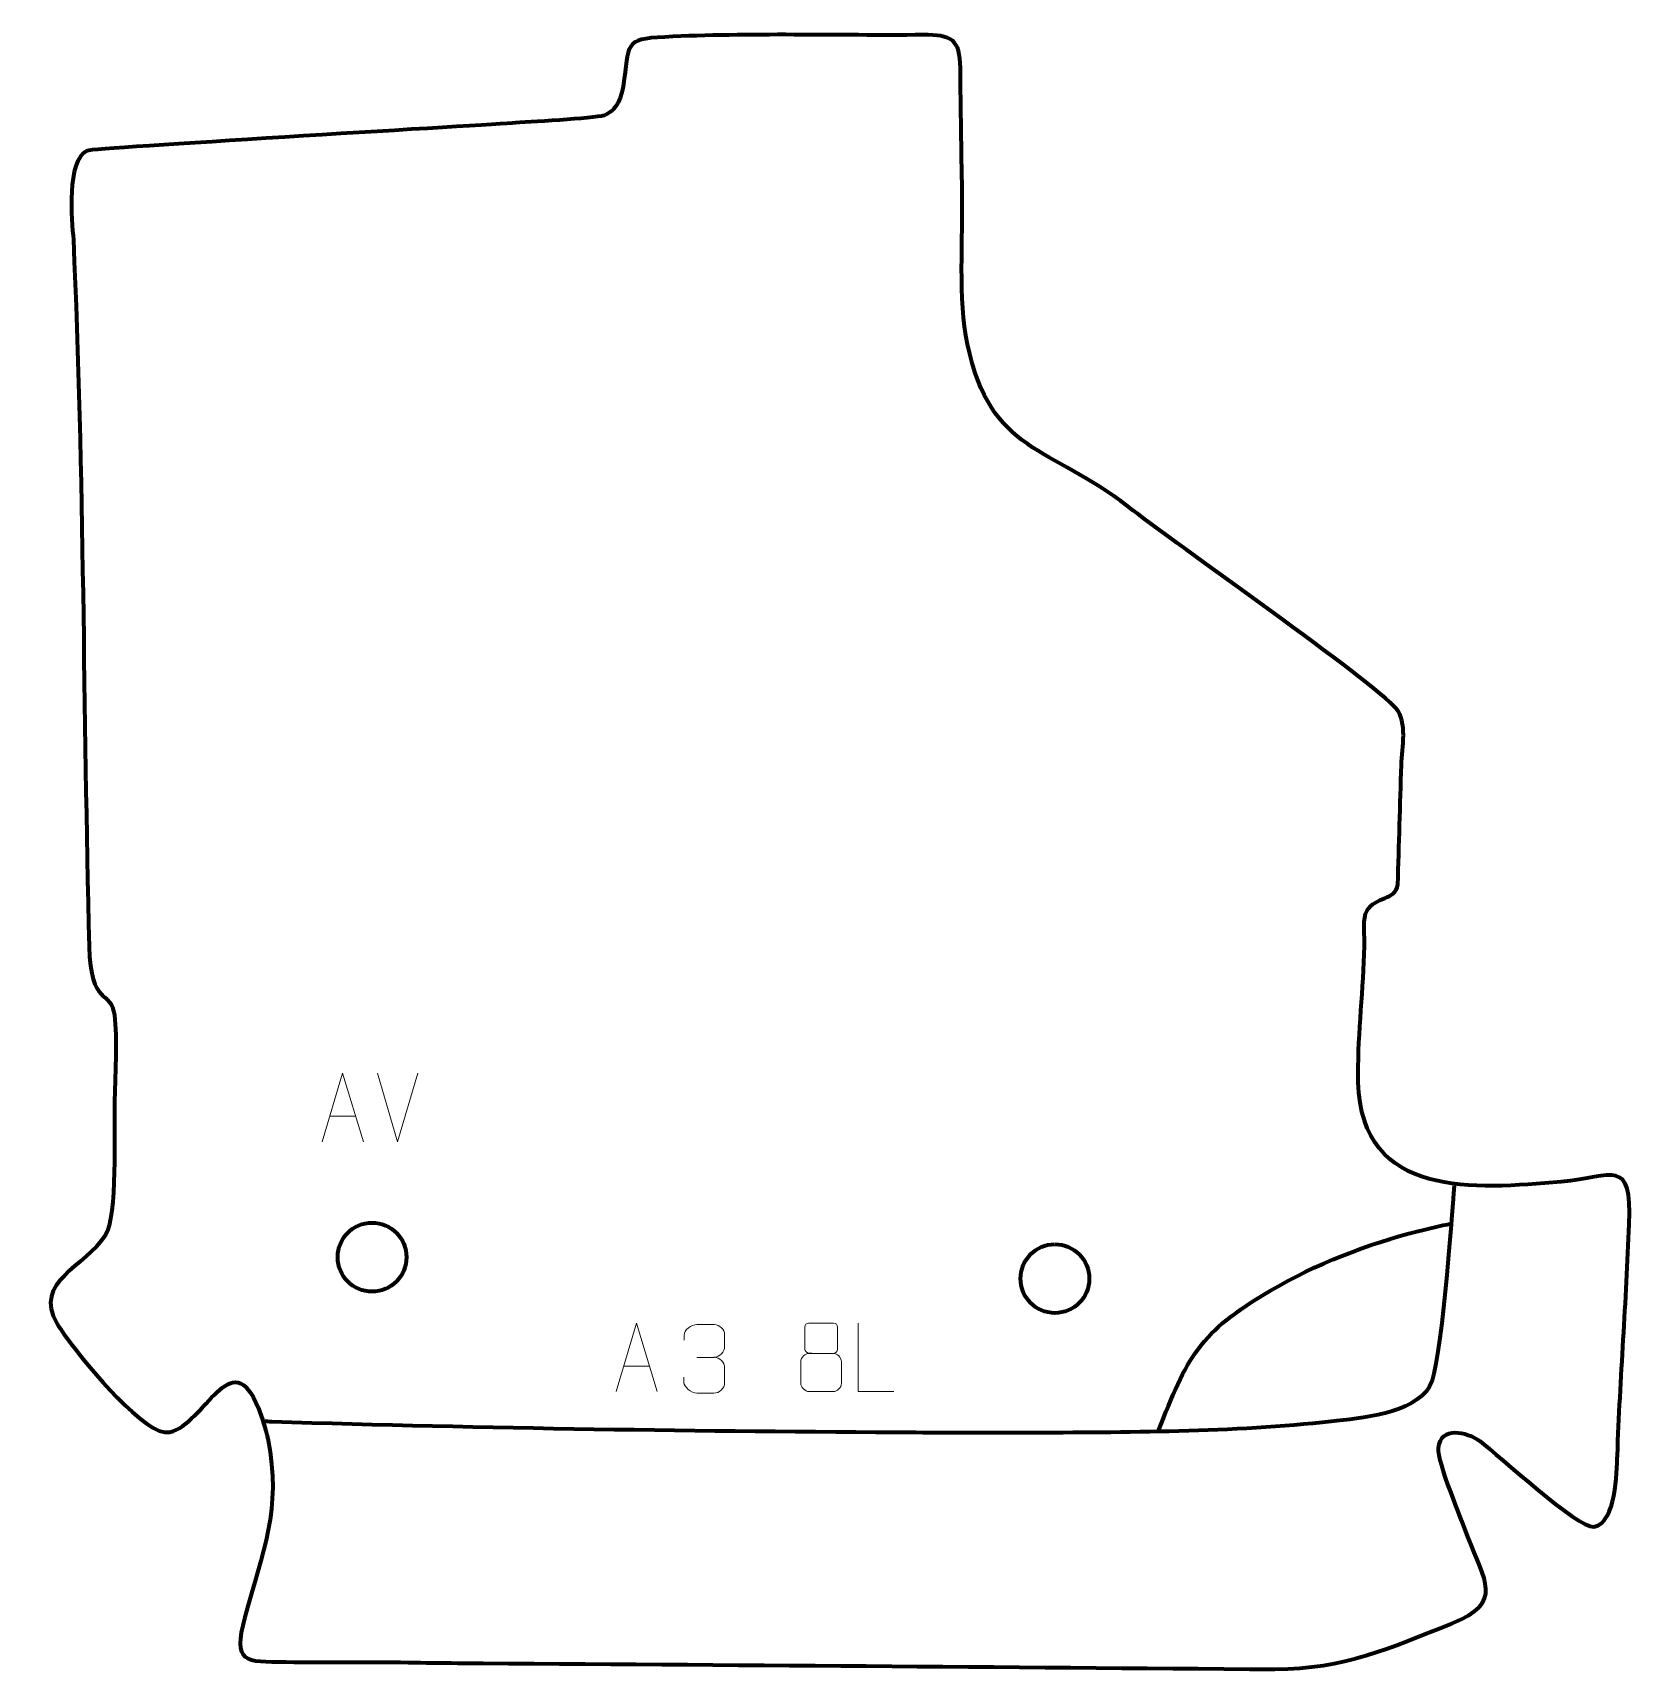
# Model space of a CAD drawing. Header units: millimetres. Extents: x 1020 to 1602, y 141 to 736.
import ezdxf

# ---------------------------------------------------------------- set-up
doc = ezdxf.new("R2010")
doc.units = ezdxf.units.MM
doc.header["$MEASUREMENT"] = 0
doc.layers.add('layer 2', color=7, linetype='Continuous')
doc.layers.add('layer 3', color=7, linetype='Continuous')

msp = doc.modelspace()

# ---------------------------------------------------------------- linework, layer by layer
at = {"layer": 'layer 2', "color": 142, "lineweight": 200}
for centre in [(1143.7237, 290.4966), (1391.9034, 282.6914)]:
    msp.add_ellipse(centre, major_axis=(0, 12.5), ratio=1, dxfattribs=at)
at = {"layer": 'layer 2', "color": 142, "lineweight": 158}
for points, knots in [([(1537.0918, 316.4262), (1535.9446, 304.1069), (1532.322, 250.7194), (1528.0702, 243.46), (1528.0702, 243.46), (1522.2352, 233.4974), (1502.8925, 231.9748), (1492.3379, 230.7744), (1492.3379, 230.7744), (1457.1765, 226.7753), (1416.9243, 226.7518), (1381.4341, 226.6442), (1381.4341, 226.6442), (1368.1002, 226.6038), (1354.767, 226.6381), (1341.4332, 226.6999), (1341.4332, 226.6999), (1263.6704, 227.0833), (1185.005, 228.1832), (1107.2752, 230.6447), (1107.2752, 230.6447), (1106.2098, 230.6785), (1105.1445, 230.7132), (1104.0792, 230.7484)], [0, 0, 0, 0, 0.14285714, 0.14285714, 0.14285714, 0.14285714, 0.28571429, 0.28571429, 0.28571429, 0.28571429, 0.42857143, 0.42857143, 0.42857143, 0.42857143, 0.57142857, 0.57142857, 0.57142857, 0.57142857, 0.71428571, 0.71428571, 0.71428571, 0.71428571, 1, 1, 1, 1]), ([(1429.4337, 227.0667), (1439.9736, 254.1757), (1444.3197, 263.1494), (1470.2624, 278.3494), (1470.2624, 278.3494), (1486.6708, 287.9631), (1505.5542, 295.3247), (1523.9825, 299.9597), (1523.9825, 299.9597), (1527.9599, 300.9404), (1531.9642, 301.8461), (1535.9549, 302.7745)], [0, 0, 0, 0, 0.25, 0.25, 0.25, 0.25, 0.5, 0.5, 0.5, 0.5, 1, 1, 1, 1])]:
    msp.add_open_spline(points, degree=3, knots=knots, dxfattribs=at)
at = {"layer": 'layer 3', "color": 242, "lineweight": 158}
msp.add_open_spline([(1516.5694, 425.9305), (1515.5364, 420.0415), (1508.5679, 421.7298), (1505.379, 416.5373), (1505.379, 416.5373), (1503.649, 413.7204), (1504.653, 408.765), (1504.3562, 400.6693), (1504.3562, 400.6693), (1503.7941, 385.3343), (1501.8854, 369.2545), (1502.1785, 354.1628), (1502.1785, 354.1628), (1503.3122, 311.4016), (1544.7591, 315.2777), (1575.883, 317.8694), (1575.883, 317.8694), (1594.9353, 319.7373), (1601.7676, 326.9588), (1600.6081, 302.5387), (1600.6081, 302.5387), (1599.6311, 274.6127), (1597.3746, 246.5133), (1596.3657, 218.4638), (1596.3657, 218.4638), (1596.1295, 211.9566), (1596.0475, 194.3325), (1587.8571, 192.4594), (1587.8571, 192.4594), (1582.0434, 191.9), (1552.9509, 218.4938), (1546.5231, 223.6474), (1546.5231, 223.6474), (1541.4524, 227.0041), (1532.1236, 229.4108), (1531.3456, 221.0406), (1531.3456, 221.0406), (1530.8845, 216.0799), (1539.8062, 194.9479), (1542.039, 188.8504), (1542.039, 188.8504), (1547.942, 172.4758), (1555.5265, 165.321), (1536.1569, 157.2624), (1536.1569, 157.2624), (1513.1838, 148.2997), (1497.2241, 140.8411), (1471.9035, 140.6697), (1471.9035, 140.6697), (1372.8416, 141.4754), (1273.8188, 142.2841), (1174.7535, 142.9385), (1174.7535, 142.9385), (1168.7719, 142.9864), (1162.7935, 143.0701), (1156.8126, 143.1594), (1156.8126, 143.1594), (1141.9713, 143.3812), (1127.2749, 143.1783), (1112.5172, 143.3228), (1112.5172, 143.3228), (1097.3538, 143.4714), (1092.9253, 142.8444), (1097.4434, 159.5669), (1097.4434, 159.5669), (1103.9584, 183.6806), (1110.8712, 198.5032), (1105.8804, 224.5295), (1105.8804, 224.5295), (1104.8325, 228.302), (1103.8338, 231.9174), (1102.3811, 235.5642), (1102.3811, 235.5642), (1092.6585, 259.9722), (1082.8252, 229.6279), (1070.1874, 226.8746), (1070.1874, 226.8746), (1061.398, 224.9598), (1040.0131, 251.5976), (1034.7052, 258.5118), (1034.7052, 258.5118), (1032.8588, 261.0347), (1030.7259, 263.7622), (1029.1597, 266.4446), (1029.1597, 266.4446), (1020.3736, 281.4927), (1039.272, 286.8835), (1046.8364, 298.5161), (1046.8364, 298.5161), (1051.0369, 304.9758), (1049.985, 337.0913), (1050.079, 346.434), (1050.079, 346.434), (1050.2684, 354.6709), (1051.0671, 370.7434), (1050.0778, 378.4705), (1050.0778, 378.4705), (1048.8533, 388.0342), (1041.4226, 381.2815), (1040.855, 403.4561), (1040.855, 403.4561), (1038.6808, 489.079), (1039.0434, 574.869), (1035.1342, 660.4266), (1035.1342, 660.4266), (1034.6169, 667.4128), (1032.4164, 689.2109), (1040.1691, 692.7781), (1040.1691, 692.7781), (1042.101, 693.6671), (1178.1568, 701.6892), (1194.6936, 702.8184), (1194.6936, 702.8184), (1199.7355, 703.178), (1224.1738, 704.4959), (1228.0621, 705.585), (1228.0621, 705.585), (1231.4362, 706.9042), (1233.7542, 709.7755), (1234.9763, 716.1337), (1234.9763, 716.1337), (1237.3439, 731.715), (1234.8909, 733.3302), (1250.1228, 734.0993), (1250.1228, 734.0993), (1280.9986, 735.6583), (1312.9638, 734.5533), (1343.9723, 734.871), (1343.9723, 734.871), (1354.3764, 735.0005), (1357.4605, 733.1586), (1357.55, 722.8441), (1357.55, 722.8441), (1357.6917, 707.9196), (1357.9241, 692.9993), (1358.2199, 678.0771), (1358.2199, 678.0771), (1358.5577, 661.0406), (1356.7048, 638.6109), (1360.1067, 622.4828), (1360.1067, 622.4828), (1368.544, 582.4834), (1390.411, 585.2661), (1418.3321, 563.4976), (1418.3321, 563.4976), (1435.4513, 550.1507), (1507.868, 499.5727), (1515.9486, 489.9574), (1515.9486, 489.9574), (1520.1663, 484.9385), (1518.0638, 476.0419), (1517.8465, 469.3886), (1517.8465, 469.3886), (1517.3735, 454.9078), (1516.9978, 440.414), (1516.5694, 425.9305)], degree=3, knots=[0, 0, 0, 0, 0.025, 0.025, 0.025, 0.025, 0.05, 0.05, 0.05, 0.05, 0.075, 0.075, 0.075, 0.075, 0.1, 0.1, 0.1, 0.1, 0.125, 0.125, 0.125, 0.125, 0.15, 0.15, 0.15, 0.15, 0.175, 0.175, 0.175, 0.175, 0.2, 0.2, 0.2, 0.2, 0.225, 0.225, 0.225, 0.225, 0.25, 0.25, 0.25, 0.25, 0.275, 0.275, 0.275, 0.275, 0.3, 0.3, 0.3, 0.3, 0.325, 0.325, 0.325, 0.325, 0.35, 0.35, 0.35, 0.35, 0.375, 0.375, 0.375, 0.375, 0.4, 0.4, 0.4, 0.4, 0.425, 0.425, 0.425, 0.425, 0.45, 0.45, 0.45, 0.45, 0.475, 0.475, 0.475, 0.475, 0.5, 0.5, 0.5, 0.5, 0.525, 0.525, 0.525, 0.525, 0.55, 0.55, 0.55, 0.55, 0.575, 0.575, 0.575, 0.575, 0.6, 0.6, 0.6, 0.6, 0.625, 0.625, 0.625, 0.625, 0.65, 0.65, 0.65, 0.65, 0.675, 0.675, 0.675, 0.675, 0.7, 0.7, 0.7, 0.7, 0.725, 0.725, 0.725, 0.725, 0.75, 0.75, 0.75, 0.75, 0.775, 0.775, 0.775, 0.775, 0.8, 0.8, 0.8, 0.8, 0.825, 0.825, 0.825, 0.825, 0.85, 0.85, 0.85, 0.85, 0.875, 0.875, 0.875, 0.875, 0.9, 0.9, 0.9, 0.9, 0.925, 0.925, 0.925, 0.925, 0.95, 0.95, 0.95, 0.95, 1, 1, 1, 1], dxfattribs=at)
at = {"layer": 'layer 3', "color": 250, "lineweight": 9}
for points, knots in [([(1125.6213, 332.4615), (1125.6213, 332.4615), (1132.9923, 357.415), (1132.9923, 357.415), (1132.9923, 357.415), (1132.9923, 357.415), (1140.5622, 332.4615), (1140.5622, 332.4615)], [0, 0, 0, 0, 0.33333333, 0.33333333, 0.33333333, 0.33333333, 1, 1, 1, 1]), ([(1232.4452, 241.6009), (1232.4452, 241.6009), (1239.8162, 266.5544), (1239.8162, 266.5544), (1239.8162, 266.5544), (1239.8162, 266.5544), (1247.3861, 241.6009), (1247.3861, 241.6009)], [0, 0, 0, 0, 0.33333333, 0.33333333, 0.33333333, 0.33333333, 1, 1, 1, 1]), ([(1257.1078, 260.3228), (1257.1078, 260.3228), (1257.1078, 262.18), (1257.1078, 262.18), (1257.1078, 262.18), (1257.0935, 263.9219), (1259.758, 266.04), (1261.8171, 266.0173), (1261.8171, 266.0173), (1263.8812, 266.0173), (1265.9452, 266.0173), (1268.0089, 266.0173), (1268.0089, 266.0173), (1270.2034, 266.0261), (1271.8017, 264.1793), (1271.8461, 262.2672), (1271.8461, 262.2672), (1271.8457, 260.8321), (1271.8457, 259.397), (1271.8461, 257.9615), (1271.8461, 257.9615), (1271.7975, 256.308), (1270.1949, 254.078), (1267.9966, 254.088), (1267.9966, 254.088), (1270.2003, 254.0768), (1271.8083, 252.2736), (1271.8623, 250.2141), (1271.8623, 250.2141), (1271.8619, 248.4294), (1271.8619, 246.6447), (1271.8623, 244.8596), (1271.8623, 244.8596), (1271.8724, 242.7982), (1269.8175, 241.0351), (1267.9966, 241.0432), (1267.9966, 241.0432), (1265.9313, 241.0435), (1263.8661, 241.0435), (1261.8005, 241.0432), (1261.8005, 241.0432), (1259.6319, 241.0547), (1257.1009, 243.4549), (1257.0823, 244.9167), (1257.0823, 244.9167), (1257.0823, 244.9167), (1257.0823, 246.8253), (1257.0823, 246.8253)], [0, 0, 0, 0, 0.07692308, 0.07692308, 0.07692308, 0.07692308, 0.15384615, 0.15384615, 0.15384615, 0.15384615, 0.23076923, 0.23076923, 0.23076923, 0.23076923, 0.30769231, 0.30769231, 0.30769231, 0.30769231, 0.38461538, 0.38461538, 0.38461538, 0.38461538, 0.46153846, 0.46153846, 0.46153846, 0.46153846, 0.53846154, 0.53846154, 0.53846154, 0.53846154, 0.61538462, 0.61538462, 0.61538462, 0.61538462, 0.69230769, 0.69230769, 0.69230769, 0.69230769, 0.76923077, 0.76923077, 0.76923077, 0.76923077, 0.84615385, 0.84615385, 0.84615385, 0.84615385, 1, 1, 1, 1]), ([(1300.9623, 265.0885), (1300.9623, 262.8755), (1300.9623, 259.1932), (1300.9623, 256.9799), (1300.9623, 256.9799), (1300.9773, 256.4725), (1301.7847, 255.5411), (1302.4848, 255.5423), (1302.4848, 255.5423), (1305.4547, 255.5425), (1308.4249, 255.4576), (1311.3953, 255.4573), (1311.3953, 255.4573), (1312.1924, 255.4615), (1312.9131, 256.2518), (1312.9105, 256.9725), (1312.9105, 256.9725), (1312.9102, 259.1885), (1312.9102, 262.8732), (1312.9105, 265.0885), (1312.9105, 265.0885), (1312.892, 265.7993), (1312.2806, 266.5597), (1311.4467, 266.5523), (1311.4467, 266.5523), (1308.4296, 266.552), (1305.4127, 266.552), (1302.3961, 266.5523), (1302.3961, 266.5523), (1301.7697, 266.5599), (1300.9456, 265.8489), (1300.9623, 265.0885)], [0, 0, 0, 0, 0.11111111, 0.11111111, 0.11111111, 0.11111111, 0.22222222, 0.22222222, 0.22222222, 0.22222222, 0.33333333, 0.33333333, 0.33333333, 0.33333333, 0.44444444, 0.44444444, 0.44444444, 0.44444444, 0.55555556, 0.55555556, 0.55555556, 0.55555556, 0.66666667, 0.66666667, 0.66666667, 0.66666667, 0.77777778, 0.77777778, 0.77777778, 0.77777778, 1, 1, 1, 1]), ([(1333.3902, 241.6008), (1333.3902, 241.6008), (1320.4411, 241.6008), (1320.4411, 241.6008), (1320.4411, 241.6008), (1320.4411, 241.6008), (1320.4411, 266.5544), (1320.4411, 266.5544)], [0, 0, 0, 0, 0.33333333, 0.33333333, 0.33333333, 0.33333333, 1, 1, 1, 1]), ([(1299.5035, 252.5703), (1299.5035, 249.3995), (1299.5035, 247.6974), (1299.5035, 244.526), (1299.5035, 244.526), (1299.495, 243.3041), (1301.1929, 241.6114), (1302.4455, 241.6029), (1302.4455, 241.6029), (1305.4286, 241.6032), (1308.4119, 241.6032), (1311.3953, 241.6029), (1311.3953, 241.6029), (1312.7186, 241.6146), (1314.339, 243.2362), (1314.3279, 244.5354), (1314.3279, 244.5354), (1314.3276, 247.7036), (1314.3276, 249.4024), (1314.3279, 252.5703), (1314.3279, 252.5703), (1314.2582, 253.9507), (1312.6804, 255.5293), (1311.375, 255.5232), (1311.375, 255.5232), (1308.3984, 255.5229), (1305.4218, 255.5229), (1302.4455, 255.5232), (1302.4455, 255.5232), (1301.366, 255.5296), (1299.5197, 253.9507), (1299.5035, 252.5703)], [0, 0, 0, 0, 0.11111111, 0.11111111, 0.11111111, 0.11111111, 0.22222222, 0.22222222, 0.22222222, 0.22222222, 0.33333333, 0.33333333, 0.33333333, 0.33333333, 0.44444444, 0.44444444, 0.44444444, 0.44444444, 0.55555556, 0.55555556, 0.55555556, 0.55555556, 0.66666667, 0.66666667, 0.66666667, 0.66666667, 0.77777778, 0.77777778, 0.77777778, 0.77777778, 1, 1, 1, 1])]:
    msp.add_open_spline(points, degree=3, knots=knots, dxfattribs=at)
for points in [[(1152.9808, 332.4542), (1152.9808, 332.4542), (1145.659, 357.4078), (1145.659, 357.4078)], [(1160.3027, 357.4078), (1160.3027, 357.4078), (1152.9809, 332.4542), (1152.9809, 332.4542)], [(1128.3439, 341.7109), (1128.3439, 341.7109), (1137.8396, 341.7109), (1137.8396, 341.7109)], [(1235.1678, 250.8503), (1235.1678, 250.8503), (1244.6635, 250.8503), (1244.6635, 250.8503)], [(1261.8175, 254.0776), (1261.8175, 254.0776), (1268.0139, 254.0776), (1268.0139, 254.0776)]]:
    msp.add_open_spline(points, degree=3, dxfattribs=at)

doc.saveas('drawing.dxf')
